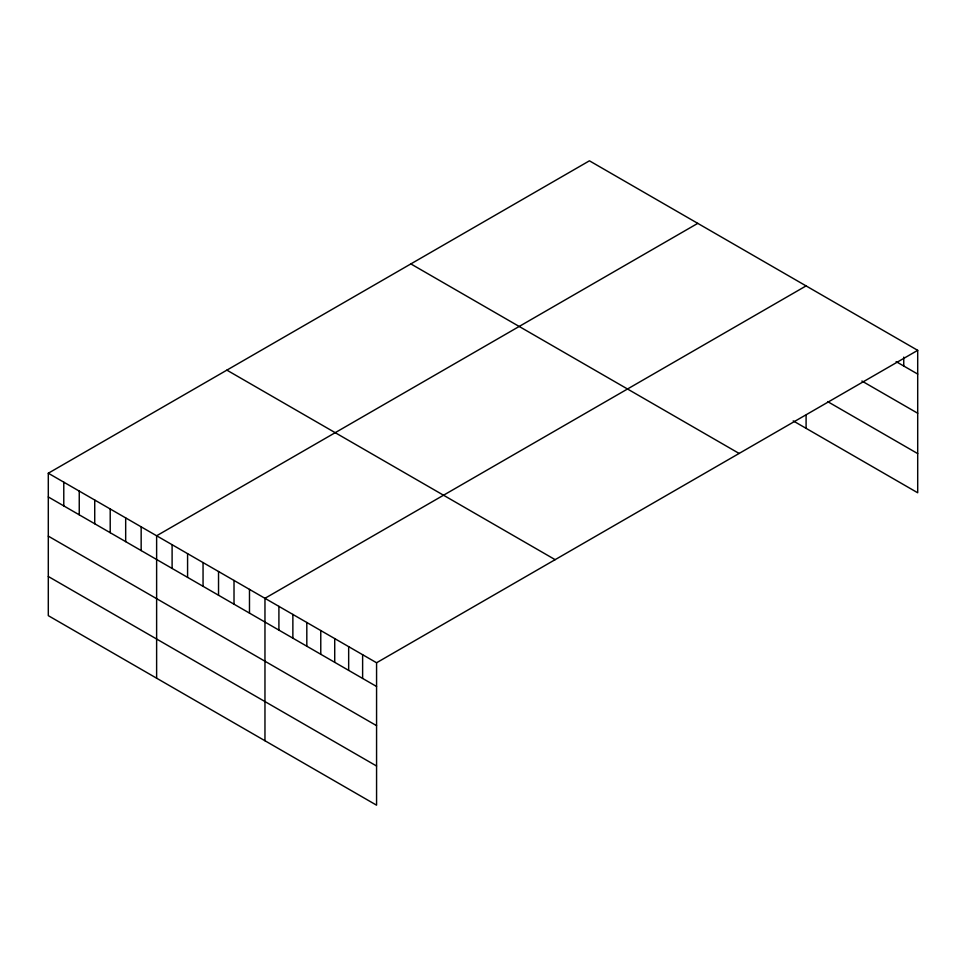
<?xml version="1.0" encoding="UTF-8"?>
<svg xmlns="http://www.w3.org/2000/svg" width="966" height="966" viewBox="0 0 966 966"><rect width="100%" height="100%" fill="white"/><g stroke="black" fill="none" stroke-linecap="round" stroke-linejoin="round"><path stroke-width="1.45" d="M48.3 473.231L376.571 662.761L376.571 805.185L48.3 615.656L48.3 473.231L589.429 160.815L917.7 350.344L917.7 492.769L793.195 420.886M697.754 223.363L156.625 535.78L156.625 678.204M806.091 285.9L264.962 598.316L264.962 740.741M376.571 662.761L917.7 350.344M896.134 361.622L917.7 374.071M861.889 381.027L917.7 413.243M827.645 401.602L917.7 453.597M410.852 263.911L739.123 453.44M226.877 370.135L555.148 559.664M48.3 496.959L376.571 686.488M48.3 536.13L376.571 725.659M48.3 576.485L376.571 766.014M903.753 357.118L903.753 366.017M806.091 415.271L806.091 428.324M362.624 654.707L362.624 678.434M348.666 646.652L348.666 670.38M334.719 638.598L334.719 662.326M320.772 630.544L320.772 654.272M306.814 622.49L306.814 646.218M292.867 614.424L292.867 638.164M278.908 606.37L278.908 630.098M249.482 589.381L249.482 613.108M234.014 580.445L234.014 604.173M218.533 571.522L218.533 595.249M203.053 562.586L203.053 586.314M187.585 553.651L187.585 577.378M172.105 544.715L172.105 568.443M141.157 526.844L141.157 550.572M125.677 517.909L125.677 541.636M110.209 508.973L110.209 532.701M94.728 500.038L94.728 523.765M79.248 491.102L79.248 514.83M63.78 482.167L63.78 505.894"/></g></svg>
